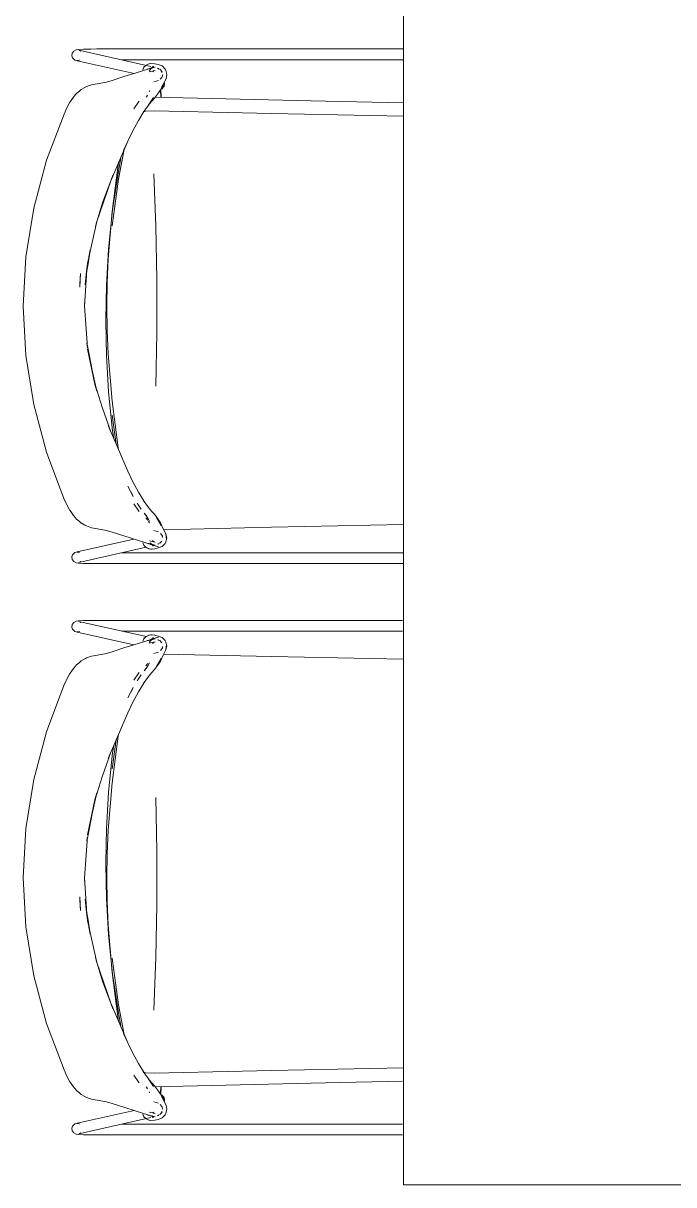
# Model space of a CAD drawing. Header units: millimetres. Extents: x 79795 to 317870, y -36033 to 97293.
# Drawn here: x 194639 to 195298, y 30507 to 31683 of the extents above; entities that cross this region are included whole.
import ezdxf

# ---------------------------------------------------------------- set-up
doc = ezdxf.new("R2010")
doc.units = ezdxf.units.MM
doc.header["$MEASUREMENT"] = 0
doc.layers.add('G-IMPT', color=8, linetype='CONTINUOUS', lineweight=9)
doc.layers.add('I-FURN', color=8, linetype='CONTINUOUS', lineweight=9)

msp = doc.modelspace()

# ---------------------------------------------------------------- linework, layer by layer
at = {"layer": 'G-IMPT'}
for p, q in [((194688.6, 31650.1), (194688.9, 31652.8)), ((194688.6, 31650.1), (194689.3, 31648)), ((194690.4, 31654.9), (194688.9, 31652.8)), ((194692.8, 31656.1), (194690.4, 31654.9)), ((194695.2, 31656.5), (194692.8, 31656.1)), ((194700.4, 31656.7), (194695.2, 31656.5)), ((194768.4, 31639.4), (194695.5, 31655.9)), ((194695.5, 31655.9), (194697.6, 31654.8)), ((194697.4, 31655.1), (194697.6, 31654.8)), ((194707.6, 31656.9), (194700.4, 31656.7)), ((194707.6, 31656.9), (194713.9, 31657)), ((195024.4, 31657), (194713.9, 31657)), ((194689.6, 31647.7), (194689.3, 31648)), ((194689.6, 31647.7), (194691.4, 31645.8)), ((194691.4, 31645.8), (194691.1, 31646.1)), ((194693.9, 31645), (194691.4, 31645.8)), ((194696.2, 31645.7), (194693.7, 31645.3)), ((194696, 31645.6), (194693.7, 31645.3)), ((194693.9, 31645), (194751.5, 31632.2)), ((195024.4, 31646.1), (194739, 31646.1)), ((194760.4, 31636), (194761.6, 31638.5)), ((194760.4, 31635.9), (194761.6, 31638.5)), ((194761.5, 31638.3), (194760.4, 31635.9)), ((194761.5, 31638.3), (194761.6, 31638.5)), ((194763.4, 31640.4), (194761.6, 31638.5)), ((194763.4, 31640.4), (194763.7, 31640.6)), ((194766.6, 31642), (194763.7, 31640.6)), ((194772.9, 31638.5), (194764.7, 31636.5)), ((194770.6, 31638.3), (194764.7, 31636.5)), ((194765.4, 31636.7), (194772.9, 31638.5)), ((194766.9, 31642.1), (194766.6, 31642)), ((194766.9, 31642.1), (194768.6, 31642.4)), ((194769.4, 31637.8), (194768, 31636.3)), ((194768.3, 31637.6), (194771.5, 31639.1)), ((194768.3, 31637.6), (194770.6, 31638.3)), ((194772.6, 31642.1), (194768.6, 31642.4)), ((194769.4, 31637.8), (194771.5, 31639.1)), ((194771.9, 31638.7), (194769.9, 31639.1)), ((194772.6, 31642.1), (194775.8, 31641.1)), ((194775.4, 31637.5), (194777.1, 31636.7)), ((194780.1, 31639.8), (194775.8, 31641.1)), ((194775.9, 31637.1), (194777.1, 31636.7)), ((194780.1, 31639.8), (194783.2, 31636.5)), ((194741.2, 31629), (194729.2, 31625.1)), ((194753.6, 31632.9), (194741.2, 31629)), ((194765.4, 31636.7), (194753.6, 31632.9)), ((194760.4, 31636), (194760.4, 31635.9)), ((194767, 31634.5), (194767.7, 31635.9)), ((194772.8, 31635.3), (194767.3, 31633.7)), ((194770.5, 31634), (194771.5, 31635.1)), ((194770.5, 31634), (194771.1, 31634.8)), ((194772.8, 31635.3), (194770.7, 31634.4)), ((194771.5, 31635.1), (194770.7, 31634.4)), ((194779.9, 31633.7), (194777.7, 31636.4)), ((194779.8, 31628.1), (194778.1, 31626.3)), ((194778.9, 31634.8), (194780.1, 31633.2)), ((194778.9, 31634.8), (194779.3, 31634.2)), ((194780.1, 31633.2), (194779.3, 31634.2)), ((194784, 31626.9), (194779.6, 31618.5)), ((194779.8, 31628.1), (194780.1, 31628.7)), ((194780.1, 31628.7), (194780.5, 31630.6)), ((194780.6, 31631.2), (194780.5, 31630.6)), ((194783.2, 31636.5), (194783.7, 31635.2)), ((194783.7, 31635.2), (194784.8, 31631)), ((194784, 31626.9), (194784.8, 31631)), ((194696.2, 31614.4), (194693.7, 31612.2)), ((194698.1, 31616), (194696.2, 31614.4)), ((194698.1, 31616), (194698.5, 31616.2)), ((194698.5, 31616.2), (194701.1, 31617.7)), ((194703.4, 31618.9), (194701.1, 31617.7)), ((194703.4, 31618.9), (194708.3, 31620.7)), ((194714.3, 31621.8), (194708.3, 31620.7)), ((194714.3, 31621.8), (194723.6, 31623.5)), ((194723.6, 31623.5), (194729.2, 31625.1)), ((194767, 31613.5), (194767.5, 31614.9)), ((194776.2, 31624.9), (194771.4, 31623.6)), ((194778.4, 31615.6), (194776.4, 31612.5)), ((194778.2, 31615.3), (194778.5, 31608)), ((194778.2, 31615.3), (194778.5, 31608)), ((194778.4, 31615.6), (194780.6, 31620.5)), ((194778.9, 31608.2), (194778.6, 31616)), ((194780.6, 31620.5), (194779.6, 31618.5)), ((194683.4, 31597.5), (194686.6, 31603.1)), ((194686.8, 31603.4), (194686.6, 31603.1)), ((194686.8, 31603.4), (194690.2, 31608.3)), ((194690.2, 31608.3), (194691.9, 31610.4)), ((194693.7, 31612.2), (194691.9, 31610.4)), ((194756.5, 31603.8), (194751.2, 31596.4)), ((194756.8, 31604.2), (194756.5, 31603.8)), ((194763.8, 31608.1), (194764.2, 31608.7)), ((194765.3, 31610.3), (194764.2, 31608.7)), ((194771.3, 31607.9), (194765.7, 31599.7)), ((194769.2, 31603.9), (194765.7, 31599.7)), ((194771.3, 31607.9), (194766.2, 31600.2)), ((194769.2, 31603.9), (194772.1, 31607.1)), ((194776.4, 31612.5), (194772.1, 31607.1)), ((194772.5, 31608.1), (194945.4, 31604.3)), ((195024.4, 31602.6), (194945.4, 31604.3)), ((194663, 31544.3), (194680.6, 31591.1)), ((194680.6, 31591.1), (194683.4, 31597.5)), ((194755.9, 31584.6), (194761.3, 31593.6)), ((194766.2, 31600.2), (194760.7, 31592.8)), ((194760.7, 31593.3), (194763.6, 31594)), ((194760.7, 31592.8), (194761.3, 31593.6)), ((194763.6, 31594), (194771.9, 31594.5)), ((194771.9, 31594.5), (194890.8, 31591.8)), ((195024.4, 31589.1), (194890.8, 31591.8)), ((194750.4, 31574.2), (194755.9, 31584.6)), ((194750.4, 31574.2), (194745.2, 31563.6)), ((194727.9, 31523.6), (194745.1, 31563.6)), ((194735.8, 31525.2), (194741.5, 31555.1)), ((194741.5, 31555.1), (194735.9, 31525.4)), ((194741, 31554.2), (194745.1, 31563.6)), ((194741, 31554.2), (194745.2, 31563.6)), ((194650, 31495.8), (194663, 31544.3)), ((194735.6, 31539.8), (194736.2, 31543)), ((194735.7, 31533.4), (194738.6, 31548.6)), ((194729.2, 31492.5), (194735.6, 31539.8)), ((194735.7, 31533.4), (194729.8, 31494.3)), ((194727.9, 31523.6), (194713.8, 31482.4)), ((194727.9, 31523.6), (194719.9, 31502.1)), ((194727.9, 31523.6), (194719.9, 31502.1)), ((194730.1, 31529.4), (194727.9, 31523.6)), ((194730.1, 31529.4), (194727.9, 31523.6)), ((194729.4, 31478.1), (194735.9, 31525.4)), ((194735.8, 31525.2), (194729.4, 31478.1)), ((194771.5, 31530.7), (194773.6, 31477.5)), ((194713.8, 31482.4), (194719.9, 31502.1)), ((194719.9, 31502.1), (194713.9, 31482.4)), ((194650, 31495.8), (194641.9, 31446.5)), ((194725.4, 31444.7), (194729.2, 31492.5)), ((194729.8, 31494.3), (194725.7, 31454.5)), ((194704.5, 31439.9), (194713.8, 31482.4)), ((194713.8, 31482.4), (194712.4, 31477.2)), ((194712.4, 31477.2), (194713.9, 31482.4)), ((194774.6, 31423.6), (194773.6, 31477.5)), ((194707, 31453.7), (194704.9, 31439.6)), ((194707, 31453.7), (194705.7, 31446.6)), ((194725.7, 31454.5), (194723.6, 31417.5)), ((194639.3, 31396.5), (194641.9, 31446.5)), ((194704.5, 31439.9), (194702.1, 31418.3)), ((194704.5, 31439.9), (194703.2, 31428.6)), ((194704.9, 31439.6), (194703.2, 31428.6)), ((194725.4, 31444.7), (194724.4, 31420.6)), ((194697.3, 31429.6), (194696.6, 31416)), ((194696.7, 31419.4), (194697.3, 31429.6)), ((194701.5, 31396.5), (194703.8, 31433.5)), ((194702.1, 31418.3), (194703.2, 31428.6)), ((194703.8, 31433.5), (194703.2, 31428.6)), ((194723.6, 31417.5), (194723.2, 31401.2)), ((194724.4, 31420.6), (194724.1, 31396.5)), ((194774.6, 31423.6), (194774.6, 31369.5)), ((194701.5, 31396.5), (194701.6, 31404)), ((194701.5, 31396.5), (194701.6, 31404)), ((194639.3, 31396.5), (194641.9, 31346.6)), ((194703.9, 31359.6), (194701.5, 31396.5)), ((194723.2, 31401.2), (194722.8, 31382.3)), ((194724.1, 31396.5), (194724.4, 31372.5)), ((194723.2, 31363.5), (194722.8, 31382.3)), ((194725.4, 31348.4), (194724.4, 31372.5)), ((194773.6, 31315.6), (194774.6, 31369.5)), ((194703.8, 31359.6), (194704.9, 31353.2)), ((194703.8, 31359.6), (194704.2, 31356.3)), ((194703.9, 31359.6), (194704.4, 31354.2)), ((194723.2, 31363.5), (194723.6, 31347.2)), ((194650, 31297.2), (194641.9, 31346.6)), ((194713.8, 31310.7), (194704.5, 31353.2)), ((194711.9, 31317.7), (194704.5, 31353.2)), ((194704.9, 31353.2), (194711.9, 31317.7)), ((194725.7, 31310.1), (194723.6, 31347.2)), ((194729.2, 31300.6), (194725.4, 31348.4)), ((194713.8, 31310.7), (194711.9, 31317.7)), ((194711.9, 31317.7), (194714.1, 31310.7)), ((194719.3, 31294.5), (194714.1, 31310.7)), ((194725.7, 31310.1), (194729.8, 31270.4)), ((194663, 31248.8), (194650, 31297.2)), ((194729.2, 31300.6), (194735.6, 31253.3)), ((194719.3, 31294.5), (194727.9, 31269.5)), ((194733.4, 31256.9), (194729.4, 31286.5)), ((194733.4, 31256.9), (194729.4, 31286.5)), ((194727.9, 31269.5), (194725.3, 31275.9)), ((194745.2, 31229.5), (194725.3, 31275.9)), ((194730.9, 31262.7), (194729.8, 31270.4)), ((194735.6, 31253.3), (194736.1, 31250.7)), ((194663, 31248.8), (194680.5, 31202.1)), ((194745.2, 31229.5), (194750.4, 31218.9)), ((194750.7, 31204.1), (194745.2, 31214.5)), ((194745.2, 31214.5), (194750.2, 31205.1)), ((194750.4, 31218.9), (194755.9, 31208.5)), ((194680.5, 31202.1), (194683.4, 31195.6)), ((194750.7, 31204.1), (194750.2, 31205.1)), ((194761.3, 31199.5), (194755.9, 31208.5)), ((194686.6, 31190), (194683.4, 31195.6)), ((194751.2, 31196.6), (194756.5, 31189.3)), ((194758.7, 31191.3), (194754.7, 31197.3)), ((194754.7, 31197.3), (194756, 31195.3)), ((194758.7, 31191.3), (194756, 31195.3)), ((194766.2, 31192.9), (194760.7, 31200.3)), ((194761.3, 31199.5), (194760.7, 31200.3)), ((194766.2, 31192.9), (194769.2, 31189.2)), ((194686.6, 31190), (194686.8, 31189.7)), ((194690.2, 31184.8), (194686.8, 31189.7)), ((194690.2, 31184.8), (194691.9, 31182.7)), ((194693.7, 31180.9), (194691.9, 31182.7)), ((194693.7, 31180.9), (194694.3, 31180.4)), ((194696.2, 31178.6), (194694.3, 31180.4)), ((194698.1, 31177.1), (194696.2, 31178.6)), ((194756.8, 31188.8), (194756.5, 31189.3)), ((194762.3, 31186.5), (194761.9, 31187.1)), ((194764, 31184), (194761.9, 31187.1)), ((194762.3, 31186.5), (194764, 31184)), ((194765.5, 31179.9), (194763.3, 31182.3)), ((194765.6, 31182.2), (194763.8, 31184.9)), ((194764.2, 31184.4), (194763.8, 31184.9)), ((194765.6, 31182.2), (194764.2, 31184.4)), ((194765.6, 31182.2), (194765.3, 31182.8)), ((194767.2, 31179), (194765.3, 31182.8)), ((194765.6, 31182.2), (194767.2, 31179)), ((194766.3, 31178.7), (194767.1, 31177.5)), ((194772.1, 31186), (194769.2, 31189.2)), ((194776.4, 31180.5), (194772.1, 31186)), ((194776.6, 31179.3), (194774.3, 31182.9)), ((194774.3, 31182.9), (194779.1, 31174.6)), ((194778.4, 31177.5), (194776.4, 31180.5)), ((194776.6, 31179.3), (194779.1, 31174.6)), ((194702.4, 31174.7), (194698.1, 31177.1)), ((194698.1, 31177.1), (194698.5, 31176.9)), ((194698.1, 31177.1), (194703.4, 31174.2)), ((194698.5, 31176.9), (194701.1, 31175.4)), ((194701.1, 31175.4), (194703.4, 31174.2)), ((194702.4, 31174.7), (194703.4, 31174.2)), ((194708.3, 31172.4), (194703.4, 31174.2)), ((194714.4, 31171.2), (194708.3, 31172.4)), ((194723.6, 31169.6), (194714.4, 31171.2)), ((194723.6, 31169.6), (194729.2, 31167.9)), ((194729.2, 31167.9), (194741.2, 31164.1)), ((194776.2, 31168.2), (194771.4, 31169.5)), ((194778.4, 31177.5), (194780.9, 31171.4)), ((194783.9, 31165.4), (194780.9, 31171.4)), ((194781.4, 31170.4), (194890.8, 31172.9)), ((194890.8, 31172.9), (195024.4, 31175.6)), ((194751.3, 31160.9), (194693.9, 31148.1)), ((194741.2, 31164.1), (194762.3, 31157.3)), ((194760.4, 31157), (194760.4, 31157.2)), ((194760.4, 31157), (194761.5, 31154.8)), ((194770.6, 31154.8), (194762.3, 31157.3)), ((194772.9, 31154.6), (194764.8, 31156.7)), ((194764.8, 31156.7), (194766, 31156.3)), ((194772.9, 31154.6), (194766, 31156.3)), ((194772.8, 31157.8), (194767.3, 31159.3)), ((194769.4, 31155.3), (194767.7, 31157.1)), ((194771.5, 31154), (194768.3, 31155.5)), ((194776.2, 31153.2), (194768.3, 31155.5)), ((194771.5, 31154), (194769.4, 31155.3)), ((194771.5, 31158), (194770.1, 31159.5)), ((194770.1, 31159.5), (194771, 31158.4)), ((194771.5, 31158), (194770.4, 31159)), ((194772.8, 31157.8), (194770.4, 31159)), ((194777.1, 31156.4), (194775.5, 31155.6)), ((194775.9, 31155.9), (194777.1, 31156.4)), ((194779.6, 31158.9), (194777.6, 31156.7)), ((194779.8, 31165), (194778.3, 31166.6)), ((194779.8, 31165), (194780.3, 31164)), ((194783.2, 31156.6), (194780.1, 31153.3)), ((194780.4, 31162.5), (194780.3, 31164)), ((194783.7, 31157.9), (194783.2, 31156.6)), ((194784.8, 31162.1), (194783.6, 31165.8)), ((194784.4, 31160.7), (194783.6, 31165.8)), ((194784.8, 31162.1), (194783.7, 31157.9)), ((194784.4, 31160.7), (194783.9, 31165.4)), ((194689.3, 31145.1), (194688.6, 31143)), ((194689.3, 31145.1), (194691.1, 31147)), ((194691.4, 31147.3), (194691.1, 31147)), ((194693.9, 31148.1), (194691.4, 31147.3)), ((194696.2, 31147.4), (194693.7, 31147.8)), ((194696, 31147.5), (194693.7, 31147.8)), ((194695.5, 31137.2), (194763.7, 31152.6)), ((194739, 31147), (195024.4, 31147)), ((194761.5, 31154.8), (194761.6, 31154.6)), ((194763.7, 31152.5), (194761.6, 31154.6)), ((194761.9, 31154.3), (194763.4, 31152.7)), ((194761.9, 31154.3), (194763.7, 31152.5)), ((194766.9, 31151), (194763.4, 31152.7)), ((194763.4, 31152.7), (194766.6, 31151.1)), ((194763.4, 31152.7), (194763.7, 31152.5)), ((194766.9, 31151), (194763.7, 31152.5)), ((194766.9, 31151), (194766.6, 31151.1)), ((194766.9, 31151), (194768.6, 31150.7)), ((194769.8, 31150.8), (194768.6, 31150.7)), ((194772.6, 31151), (194769.8, 31150.8)), ((194769.9, 31154), (194771.8, 31154.4)), ((194776.2, 31153.2), (194770.6, 31154.8)), ((194775.8, 31152), (194772.6, 31151)), ((194775.8, 31152), (194780.1, 31153.3)), ((194688.9, 31140.3), (194688.6, 31143)), ((194690.4, 31138.2), (194688.9, 31140.3)), ((194692.8, 31137), (194690.4, 31138.2)), ((194692.8, 31137), (194695.2, 31136.6)), ((194695.2, 31136.6), (194700.4, 31136.3)), ((194695.5, 31137.2), (194697.6, 31138.2)), ((194697.6, 31138.2), (194697.4, 31138)), ((194700.4, 31136.3), (194707.6, 31136.2)), ((194713.9, 31136.1), (194707.6, 31136.2)), ((195024.4, 31136.1), (194713.9, 31136.1)), ((194688.9, 31074.4), (194688.6, 31071.8)), ((194690.4, 31076.6), (194688.9, 31074.4)), ((194692.8, 31077.8), (194690.4, 31076.6)), ((194692.8, 31077.8), (194695.2, 31078.1)), ((194695.2, 31078.1), (194700.4, 31078.4)), ((194695.5, 31077.5), (194763.7, 31062.2)), ((194695.5, 31077.5), (194697.6, 31076.5)), ((194697.6, 31076.5), (194697.4, 31076.7)), ((194700.4, 31078.4), (194707.6, 31078.6)), ((194713.9, 31078.6), (194707.6, 31078.6)), ((195023.3, 31078.6), (194713.9, 31078.6)), ((194689.3, 31069.6), (194688.6, 31071.8)), ((194689.3, 31069.6), (194691.1, 31067.8)), ((194691.4, 31067.5), (194691.1, 31067.8)), ((194693.9, 31066.7), (194691.4, 31067.5)), ((194696.2, 31067.4), (194693.7, 31066.9)), ((194696, 31067.3), (194693.7, 31066.9)), ((194751.3, 31053.8), (194693.9, 31066.7)), ((194739, 31067.7), (195023.3, 31067.7)), ((194763.7, 31062.2), (194761.6, 31060.2)), ((194761.9, 31060.4), (194763.7, 31062.2)), ((194761.9, 31060.4), (194763.4, 31062.1)), ((194766.9, 31063.7), (194763.4, 31062.1)), ((194763.4, 31062.1), (194766.6, 31063.7)), ((194763.4, 31062.1), (194763.7, 31062.2)), ((194766.9, 31063.7), (194763.7, 31062.2)), ((194766.9, 31063.7), (194766.6, 31063.7)), ((194766.9, 31063.7), (194768.6, 31064)), ((194776.2, 31061.6), (194768.3, 31059.2)), ((194769.8, 31063.9), (194768.6, 31064)), ((194772.6, 31063.8), (194769.8, 31063.9)), ((194776.2, 31061.6), (194770.6, 31060)), ((194775.8, 31062.8), (194772.6, 31063.8)), ((194775.8, 31062.8), (194780.1, 31061.4)), ((194783.2, 31058.2), (194780.1, 31061.4)), ((194729.2, 31046.8), (194741.2, 31050.7)), ((194741.2, 31050.7), (194762.3, 31057.4)), ((194760.4, 31057.7), (194761.5, 31060)), ((194760.4, 31057.7), (194760.4, 31057.6)), ((194761.5, 31060), (194761.6, 31060.2)), ((194770.6, 31060), (194762.3, 31057.4)), ((194772.9, 31060.1), (194764.8, 31058.1)), ((194764.8, 31058.1), (194766, 31058.4)), ((194772.9, 31060.1), (194766, 31058.4)), ((194766.8, 31055.8), (194767.7, 31057.6)), ((194772.8, 31057), (194767.3, 31055.4)), ((194769.4, 31059.4), (194767.7, 31057.6)), ((194771.5, 31060.8), (194768.3, 31059.2)), ((194771.5, 31060.8), (194769.4, 31059.4)), ((194769.9, 31060.8), (194771.8, 31060.3)), ((194771.5, 31056.7), (194770.1, 31055.3)), ((194770.1, 31055.3), (194771, 31056.4)), ((194772.8, 31057), (194770.4, 31055.8)), ((194771.5, 31056.7), (194770.4, 31055.8)), ((194777.1, 31058.4), (194775.5, 31059.1)), ((194775.9, 31058.8), (194777.1, 31058.4)), ((194779.6, 31055.8), (194777.6, 31058.1)), ((194779.8, 31049.8), (194778.3, 31048.1)), ((194779.8, 31049.8), (194780.3, 31050.7)), ((194780.4, 31052.3), (194780.3, 31050.7)), ((194783.9, 31049.4), (194780.9, 31043.4)), ((194783.7, 31056.9), (194783.2, 31058.2)), ((194784.4, 31054), (194783.6, 31049)), ((194784.8, 31052.6), (194783.6, 31049)), ((194784.8, 31052.6), (194783.7, 31056.9)), ((194784.4, 31054), (194783.9, 31049.4)), ((194698.1, 31037.6), (194696.2, 31036.1)), ((194698.1, 31037.6), (194703.4, 31040.6)), ((194702.4, 31040.1), (194698.1, 31037.6)), ((194698.1, 31037.6), (194698.5, 31037.9)), ((194698.5, 31037.9), (194701.1, 31039.4)), ((194701.1, 31039.4), (194703.4, 31040.6)), ((194702.4, 31040.1), (194703.4, 31040.6)), ((194708.3, 31042.4), (194703.4, 31040.6)), ((194714.4, 31043.5), (194708.3, 31042.4)), ((194723.6, 31045.1), (194714.4, 31043.5)), ((194723.6, 31045.1), (194729.2, 31046.8)), ((194776.2, 31046.6), (194771.4, 31045.2)), ((194774.3, 31031.8), (194779.1, 31040.1)), ((194776.6, 31035.5), (194779.1, 31040.1)), ((194778.4, 31037.3), (194780.9, 31043.4)), ((194781.4, 31044.4), (194890.8, 31041.9)), ((194890.8, 31041.9), (195024.4, 31039.2)), ((194690.2, 31030), (194686.8, 31025.1)), ((194690.2, 31030), (194691.9, 31032)), ((194693.7, 31033.9), (194691.9, 31032)), ((194693.7, 31033.9), (194694.3, 31034.4)), ((194696.2, 31036.1), (194694.3, 31034.4)), ((194756.8, 31025.9), (194756.5, 31025.4)), ((194764, 31030.7), (194761.9, 31027.6)), ((194762.3, 31028.2), (194761.9, 31027.6)), ((194762.3, 31028.2), (194764, 31030.7)), ((194765.5, 31034.9), (194763.3, 31032.5)), ((194765.6, 31032.6), (194763.8, 31029.8)), ((194764.2, 31030.4), (194763.8, 31029.8)), ((194765.6, 31032.6), (194764.2, 31030.4)), ((194767.2, 31035.8), (194765.3, 31032)), ((194765.6, 31032.6), (194765.3, 31032)), ((194765.6, 31032.6), (194767.2, 31035.8)), ((194772.1, 31028.8), (194769.2, 31025.6)), ((194776.4, 31034.2), (194772.1, 31028.8)), ((194776.6, 31035.5), (194774.3, 31031.8)), ((194778.4, 31037.3), (194776.4, 31034.2)), ((194680.5, 31012.7), (194683.4, 31019.2)), ((194686.6, 31024.8), (194683.4, 31019.2)), ((194686.6, 31024.8), (194686.8, 31025.1)), ((194751.2, 31018.1), (194756.5, 31025.4)), ((194758.7, 31023.4), (194754.7, 31017.5)), ((194754.7, 31017.5), (194756, 31019.4)), ((194761.3, 31015.2), (194755.9, 31006.3)), ((194758.7, 31023.4), (194756, 31019.4)), ((194766.2, 31021.8), (194760.7, 31014.5)), ((194761.3, 31015.2), (194760.7, 31014.5)), ((194766.2, 31021.8), (194769.2, 31025.6)), ((194663, 30965.9), (194680.5, 31012.7)), ((194750.7, 31010.6), (194745.2, 31000.2)), ((194745.2, 31000.2), (194750.2, 31009.7)), ((194750.7, 31010.6), (194750.2, 31009.7)), ((194750.4, 30995.8), (194755.9, 31006.3)), ((194745.2, 30985.2), (194750.4, 30995.8)), ((194745.2, 30985.2), (194725.3, 30938.8)), ((194663, 30965.9), (194650, 30917.5)), ((194729.2, 30914.2), (194735.6, 30961.4)), ((194733.4, 30957.9), (194729.4, 30928.2)), ((194733.4, 30957.8), (194729.4, 30928.2)), ((194735.6, 30961.4), (194736.1, 30964.1)), ((194719.3, 30920.2), (194727.9, 30945.3)), ((194727.9, 30945.3), (194725.3, 30938.8)), ((194725.7, 30904.6), (194729.8, 30944.4)), ((194730.9, 30952), (194729.8, 30944.4)), ((194719.3, 30920.2), (194714.1, 30904)), ((194650, 30917.5), (194641.9, 30868.1)), ((194729.2, 30914.2), (194725.4, 30866.3)), ((194713.8, 30904.1), (194704.5, 30861.6)), ((194711.9, 30897), (194704.5, 30861.6)), ((194704.9, 30861.5), (194711.9, 30897)), ((194713.8, 30904.1), (194711.9, 30897)), ((194711.9, 30897), (194714.1, 30904)), ((194725.7, 30904.6), (194723.6, 30867.6)), ((194773.6, 30899.2), (194774.6, 30845.2)), ((194639.3, 30818.2), (194641.9, 30868.1)), ((194703.8, 30855.2), (194704.9, 30861.5)), ((194723.2, 30851.3), (194723.6, 30867.6)), ((194725.4, 30866.3), (194724.4, 30842.3)), ((194703.9, 30855.2), (194701.5, 30818.2)), ((194703.8, 30855.2), (194704.2, 30858.7)), ((194703.9, 30855.2), (194704.3, 30859.3)), ((194723.2, 30851.3), (194722.8, 30832.4)), ((194724.1, 30818.2), (194724.4, 30842.3)), ((194774.6, 30791.2), (194774.6, 30845.2)), ((194723.2, 30813.6), (194722.8, 30832.4)), ((194639.3, 30818.2), (194641.9, 30768.3)), ((194701.5, 30818.2), (194703.8, 30781.3)), ((194701.5, 30818.2), (194701.6, 30810.8)), ((194701.5, 30818.2), (194701.6, 30810.8)), ((194724.4, 30794.1), (194724.1, 30818.2)), ((194723.6, 30797.3), (194723.2, 30813.6)), ((194697.3, 30785.1), (194696.6, 30798.7)), ((194696.7, 30795.3), (194697.3, 30785.1)), ((194704.5, 30774.8), (194702.1, 30796.5)), ((194702.1, 30796.5), (194703.2, 30786.2)), ((194725.7, 30760.2), (194723.6, 30797.3)), ((194725.4, 30770.1), (194724.4, 30794.1)), ((194774.6, 30791.2), (194773.6, 30737.3)), ((194703.8, 30781.3), (194703.2, 30786.2)), ((194704.5, 30774.8), (194703.2, 30786.2)), ((194704.9, 30775.1), (194703.2, 30786.2)), ((194650, 30718.9), (194641.9, 30768.3)), ((194704.5, 30774.8), (194713.8, 30732.3)), ((194707, 30761), (194704.9, 30775.1)), ((194707, 30761), (194705.7, 30768.2)), ((194725.4, 30770.1), (194729.2, 30722.3)), ((194729.8, 30720.5), (194725.7, 30760.2)), ((194713.8, 30732.3), (194712.4, 30737.5)), ((194712.4, 30737.5), (194713.9, 30732.3)), ((194727.9, 30691.2), (194713.8, 30732.3)), ((194713.8, 30732.3), (194719.9, 30712.6)), ((194719.9, 30712.6), (194713.9, 30732.3)), ((194735.8, 30689.5), (194729.4, 30736.7)), ((194729.4, 30736.7), (194735.9, 30689.4)), ((194771.5, 30684.1), (194773.6, 30737.3)), ((194729.2, 30722.3), (194735.6, 30675)), ((194735.7, 30681.3), (194729.8, 30720.5)), ((194650, 30718.9), (194663, 30670.5)), ((194727.9, 30691.2), (194719.9, 30712.6)), ((194727.9, 30691.1), (194719.9, 30712.6)), ((194730.1, 30685.4), (194727.9, 30691.2)), ((194727.9, 30691.2), (194745.1, 30651.2)), ((194730.1, 30685.4), (194727.9, 30691.1)), ((194735.8, 30689.5), (194741.5, 30659.6)), ((194741.5, 30659.6), (194735.9, 30689.4)), ((194735.6, 30675), (194736.2, 30671.8)), ((194735.7, 30681.3), (194738.6, 30666.2)), ((194663, 30670.5), (194680.6, 30623.6)), ((194741, 30660.5), (194745.1, 30651.2)), ((194741, 30660.5), (194745.2, 30651.2)), ((194750.4, 30640.6), (194745.2, 30651.2)), ((194750.4, 30640.6), (194755.9, 30630.1)), ((194755.9, 30630.1), (194761.3, 30621.2)), ((194680.6, 30623.6), (194683.4, 30617.2)), ((194683.4, 30617.2), (194686.6, 30611.6)), ((194756.5, 30611), (194751.2, 30618.3)), ((194766.2, 30614.6), (194760.7, 30621.9)), ((194760.7, 30621.9), (194761.3, 30621.2)), ((194760.7, 30621.4), (194763.6, 30620.7)), ((194763.6, 30620.7), (194771.9, 30620.3)), ((194771.3, 30606.8), (194765.7, 30615.1)), ((194769.2, 30610.8), (194765.7, 30615.1)), ((194771.3, 30606.8), (194766.2, 30614.6)), ((194771.9, 30620.3), (194890.8, 30623)), ((195024.4, 30625.7), (194890.8, 30623)), ((194686.8, 30611.3), (194686.6, 30611.6)), ((194686.8, 30611.3), (194690.2, 30606.5)), ((194690.2, 30606.5), (194691.9, 30604.4)), ((194693.7, 30602.5), (194691.9, 30604.4)), ((194696.2, 30600.3), (194693.7, 30602.5)), ((194756.8, 30610.5), (194756.5, 30611)), ((194763.8, 30606.6), (194764.2, 30606)), ((194765.3, 30604.4), (194764.2, 30606)), ((194769.2, 30610.8), (194772.1, 30607.6)), ((194776.4, 30602.2), (194772.1, 30607.6)), ((194772.5, 30606.6), (194945.4, 30610.5)), ((194778.2, 30600.4), (194778.5, 30606.8)), ((194778.2, 30600.4), (194778.5, 30606.8)), ((194778.9, 30606.8), (194778.6, 30598.7)), ((195023.3, 30612.1), (194945.4, 30610.5)), ((194698.1, 30598.8), (194696.2, 30600.3)), ((194698.1, 30598.8), (194698.5, 30598.5)), ((194698.5, 30598.5), (194701.1, 30597)), ((194703.4, 30595.8), (194701.1, 30597)), ((194703.4, 30595.8), (194708.3, 30594)), ((194714.3, 30592.9), (194708.3, 30594)), ((194714.3, 30592.9), (194723.6, 30591.3)), ((194723.6, 30591.3), (194729.2, 30589.6)), ((194767, 30601.3), (194767.3, 30600.4)), ((194776.2, 30589.9), (194771.4, 30591.2)), ((194778.4, 30599.1), (194776.4, 30602.2)), ((194778.4, 30599.1), (194780.6, 30594.3)), ((194784, 30587.8), (194779.6, 30596.3)), ((194780.6, 30594.3), (194779.6, 30596.3)), ((194693.9, 30569.7), (194751.5, 30582.6)), ((194741.2, 30585.8), (194729.2, 30589.6)), ((194753.6, 30581.9), (194741.2, 30585.8)), ((194765.4, 30578.1), (194753.6, 30581.9)), ((194772.8, 30579.4), (194767.3, 30581)), ((194770.5, 30580.7), (194771.5, 30579.7)), ((194770.5, 30580.7), (194771.1, 30580)), ((194772.8, 30579.4), (194770.7, 30580.4)), ((194771.5, 30579.7), (194770.7, 30580.4)), ((194779.9, 30581), (194777.7, 30578.4)), ((194779.8, 30586.6), (194778.1, 30588.5)), ((194778.9, 30580), (194780.1, 30581.6)), ((194778.9, 30580), (194779.3, 30580.5)), ((194780.1, 30581.6), (194779.3, 30580.5)), ((194779.8, 30586.6), (194780.1, 30586.1)), ((194780.1, 30586.1), (194780.5, 30584.1)), ((194780.6, 30583.5), (194780.5, 30584.1)), ((194783.2, 30578.2), (194783.7, 30579.6)), ((194783.7, 30579.6), (194784.8, 30583.8)), ((194784, 30587.8), (194784.8, 30583.8)), ((194689.6, 30567.1), (194691.4, 30568.9)), ((194691.4, 30568.9), (194691.1, 30568.6)), ((194693.9, 30569.7), (194691.4, 30568.9)), ((194696.2, 30569), (194693.7, 30569.5)), ((194696, 30569.1), (194693.7, 30569.5)), ((194768.4, 30575.3), (194695.5, 30558.9)), ((195023.3, 30568.7), (194739, 30568.7)), ((194760.4, 30578.7), (194760.4, 30578.8)), ((194761.5, 30576.5), (194760.4, 30578.8)), ((194760.4, 30578.8), (194761.6, 30576.3)), ((194760.4, 30578.7), (194761.6, 30576.3)), ((194761.5, 30576.5), (194761.6, 30576.3)), ((194763.4, 30574.4), (194761.6, 30576.3)), ((194763.4, 30574.4), (194763.7, 30574.2)), ((194766.6, 30572.8), (194763.7, 30574.2)), ((194770.6, 30576.4), (194764.7, 30578.3)), ((194772.9, 30576.3), (194764.7, 30578.3)), ((194765.4, 30578.1), (194772.9, 30576.3)), ((194766.9, 30572.7), (194766.6, 30572.8)), ((194766.9, 30572.7), (194768.6, 30572.4)), ((194768.3, 30577.2), (194770.6, 30576.4)), ((194768.3, 30577.2), (194771.5, 30575.7)), ((194772.6, 30572.6), (194768.6, 30572.4)), ((194769.4, 30577), (194771.5, 30575.7)), ((194771.9, 30576.1), (194769.9, 30575.6)), ((194772.6, 30572.6), (194775.8, 30573.6)), ((194775.4, 30577.3), (194777.1, 30578.1)), ((194780.1, 30575), (194775.8, 30573.6)), ((194775.9, 30577.6), (194777.1, 30578.1)), ((194780.1, 30575), (194783.2, 30578.2)), ((194688.6, 30564.6), (194689.3, 30566.8)), ((194688.6, 30564.6), (194688.9, 30562)), ((194690.4, 30559.8), (194688.9, 30562)), ((194689.6, 30567.1), (194689.3, 30566.8)), ((194692.8, 30558.6), (194690.4, 30559.8)), ((194695.2, 30558.3), (194692.8, 30558.6)), ((194700.4, 30558), (194695.2, 30558.3)), ((194695.5, 30558.9), (194697.6, 30559.9)), ((194697.4, 30559.7), (194697.6, 30559.9)), ((194707.6, 30557.8), (194700.4, 30558)), ((194707.6, 30557.8), (194713.9, 30557.8)), ((195023.3, 30557.8), (194713.9, 30557.8))]:
    msp.add_line(p, q, dxfattribs=at)
at = {"layer": 'I-FURN'}
for p, q in [((195024.4, 31707.5), (195024.4, 30507.4)), ((194779.9, 31616.8), (194778.9, 31616.6)), ((194779.9, 31616.8), (194779.6, 31618.2)), ((194779.9, 31616.8), (194779.7, 31618.4)), ((194779.9, 31616.8), (194779.8, 31618.8)), ((194779.9, 31616.8), (194782.4, 31621.8)), ((194779.9, 31616.8), (194780.6, 31620.6)), ((194779.9, 31616.8), (194780.1, 31619.3)), ((194779.9, 31616.8), (194780.8, 31617.5)), ((194782.4, 31621.8), (194780.8, 31617.5)), ((194780.8, 31617.5), (194781.5, 31618.5)), ((194782.4, 31621.8), (194781.5, 31618.5)), ((194782.1, 31619.5), (194781.5, 31618.5)), ((194781.9, 31623.4), (194782.4, 31621.8)), ((194782.4, 31621.8), (194782.1, 31619.5)), ((194782.4, 31620.6), (194782.1, 31619.5)), ((194782.4, 31621.8), (194782.4, 31620.6)), ((194779.9, 30598), (194778.6, 30598.2)), ((194779.9, 30598), (194779.6, 30596.6)), ((194779.9, 30598), (194779.7, 30596.3)), ((194779.9, 30598), (194779.8, 30596)), ((194779.9, 30598), (194780.8, 30597.2)), ((194779.9, 30598), (194780.4, 30595.1)), ((194779.9, 30598), (194782.4, 30593)), ((194779.9, 30598), (194780.1, 30595.4)), ((194780.8, 30597.2), (194781.5, 30596.3)), ((194782.4, 30593), (194780.8, 30597.2)), ((194782.1, 30595.2), (194781.5, 30596.3)), ((194782.4, 30593), (194781.5, 30596.3)), ((194781.9, 30591.4), (194782.4, 30593)), ((194782.4, 30594.1), (194782.1, 30595.2)), ((194782.4, 30593), (194782.1, 30595.2)), ((194782.4, 30593), (194782.4, 30594.1)), ((195024.4, 30507.4), (195624.4, 30507.4))]:
    msp.add_line(p, q, dxfattribs=at)

doc.saveas('drawing.dxf')
